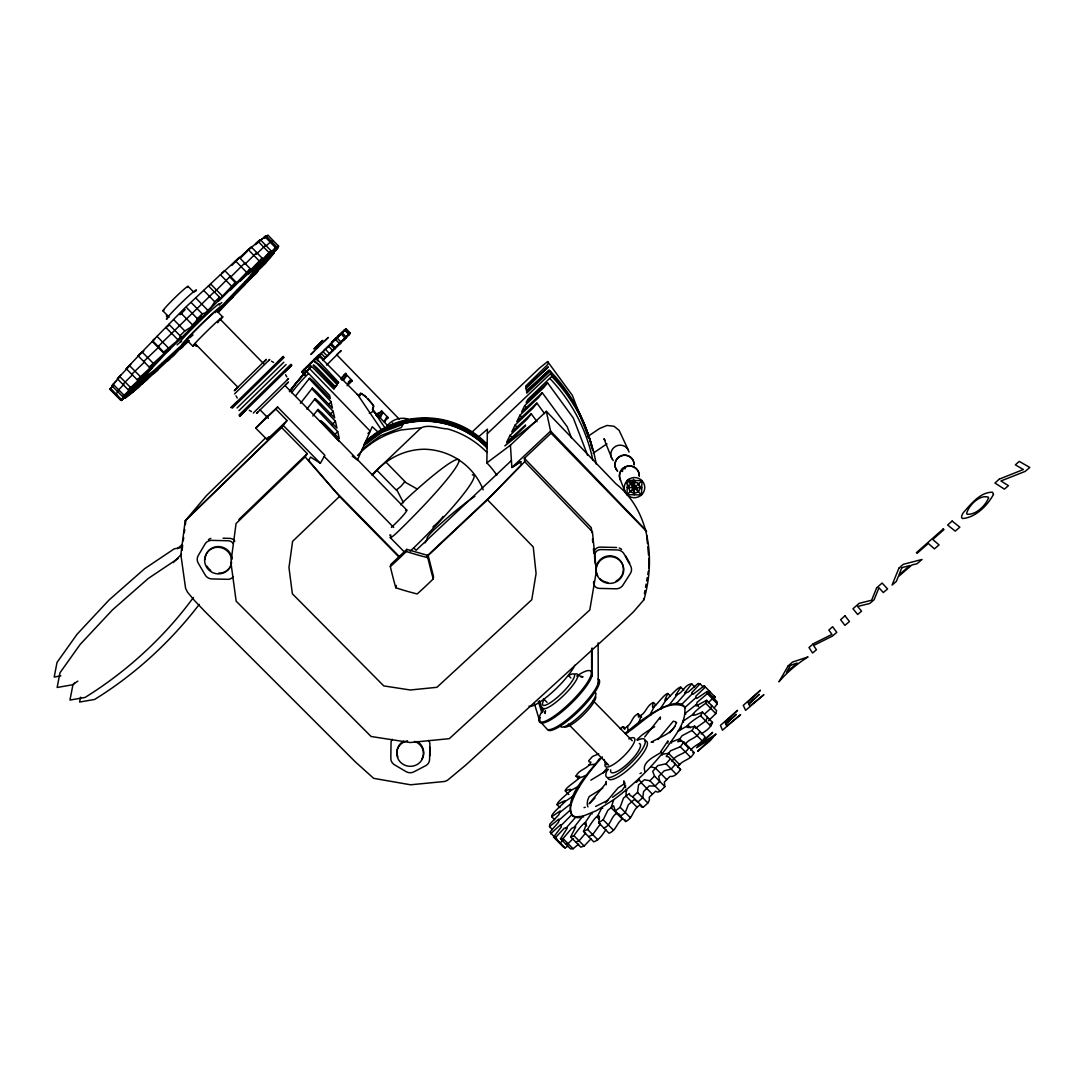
<?xml version="1.0" encoding="UTF-8"?>
<svg xmlns="http://www.w3.org/2000/svg" width="1084" height="1084" viewBox="0 0 1084 1084"><rect width="100%" height="100%" fill="white"/><g stroke="black" fill="none" stroke-linecap="round" stroke-linejoin="round"><path stroke-width="1.5" d="M560.157 842.891L560.496 843.745L549.981 832.092L558.612 822.106L558.883 819.097L549.507 826.618L552.433 829.572M496.851 475.185A91.029 89.349 10.9 0 0 486.851 462.868L487.326 433.681L550.862 373.303A168.86 166.367 10.6 0 1 592.758 450.199M487.339 433.478L487.407 429.183L477.99 437.326M429.969 755.765L430.118 747.337M641.647 717.378L638.151 713.787C632.27 716.145 632.08 722.811 627.609 726.144L628.164 731.985C643.747 721.836 664.18 698.367 684.343 706.348M239.279 257.45L221.746 273.602L224.767 270.607L235.784 281.921L233.697 285.864L250.214 268.697L239.279 257.45L234.32 262.355M545.144 711.145L545.076 713.489L545.55 710.941M111.124 389.684L121.3 400.484L131.53 391.175L120.609 400.118L109.985 389.386L113.292 384.644M622.528 471.54L622.555 468.613L625.36 468.667M626.958 494.616L627.487 480.347L642.026 480.673L641.471 494.941L626.958 494.616L642.026 480.673M634.221 494.778L634.75 480.51M606.159 784.775L606.295 781.415L605.509 783.895L588.991 803.854M625.468 787.648L625.563 785.385L622.175 790.304L612.514 797.323M660.251 719.288L660.386 716.998L644.655 737.012M667.785 743.15L667.961 740.833L660.752 751.632M604.276 759.437L604.533 760.792M660.251 791.334L657.46 792.119L655.644 791.198L649.221 797.282C650.603 801.848 645.942 804.721 643.056 807.309L641.335 806.903L640.549 804.978C632.568 808.081 633.625 818.176 625.658 821.509L615.319 810.995L620.129 807.241L623.476 798.109L629.303 793.529L630.048 795.412L632.677 796.754L637.541 792.431L638.544 784.965L644.397 779.721L649.885 780.751L660.251 791.334L664.885 786.659L664.329 782.106L669.898 776.469C674.736 777.133 677.852 772.865 680.562 769.586L679.695 768.312M120.785 374.969L117.397 378.844L128.278 389.833L144.321 374.739L137.234 379.834L126.259 368.736L142.451 351.704L139.064 354.387L138.183 355.877L149.226 367.083L166.543 351.379L163.738 352.124L152.627 340.837L154.809 338.777M549.507 826.618L549.791 824.125L558.788 814.802L560.184 810.967L551.715 816.753L554.615 819.68M187.627 340.932L151.191 374.237L142.952 380.349L141.679 379.021M598.246 683.177L598.124 642.88M265.729 437.76L206.339 495.74L185.174 520.821L180.865 554.629L185.594 588.436L187.654 592.365L194.835 600.915L205.215 611.796L355.498 762.038L373.668 778.339L410.524 784.789L444.521 781.483L447.258 780.453L465.659 765.155L622.46 622.284L633.476 611.85L643.937 599.737C655.427 559.805 650.183 510.998 615.915 483.789L546.35 411.324L510.428 445.199L486.851 462.868M182.071 550.401L182.681 545.591M183.291 540.767L183.697 537.556M184.321 532.745L184.727 529.52M185.337 524.71L185.947 519.886L283.236 425.429L320.363 463.302L324.861 455.266L277.572 407.001L267.138 416.784M591.728 676.511L592.054 647.975M433.221 578.937L433.532 576.661L428.166 555.523L406.785 549.371L390.863 564.385L390.308 566.593L392.096 573.842A67.073 6.504 76.6 0 0 395.782 587.785L402.882 590.021A66.991 14.539 16.3 0 0 417.191 593.951L422.503 589.127A67.059 8.713 -44.5 0 0 433.221 578.937L431.391 572.027A67.194 5.217 76.6 0 1 427.814 557.691L428.166 555.523M637.04 739.545L641.701 735.277A61.246 16.87 -44.4 0 1 654.655 726.754M605.97 829.612C602.636 834.274 599.601 839.883 593.761 841.861L583.531 831.509C591.85 812.092 577.582 829.897 573.978 835.737L570.631 836.889L580.78 847.132L584.14 846.021L591.065 838.759M602.379 756.903C591.471 768.99 581.119 781.889 574.005 796.618C571.553 802.58 567.04 812.526 574.208 816.916M644.397 593.775L644.953 590.55M645.522 587.338L646.078 584.113M646.647 580.902L647.216 577.677M647.771 574.466L648.34 571.241M648.909 568.016L648.855 558.274M80.582 697.188L79.62 702.053L94.633 699.437C134.89 674.6 170.527 641.863 199.28 604.384M390.308 566.593A67.194 7.439 -44.4 0 0 400.944 556.715L406.324 551.512L406.785 549.371M395.782 587.785L396.297 585.468M676.226 722.865C673.367 733.57 659.546 737.12 651.145 742.242L653.408 742.188M701.118 733.909C705.765 731.131 710.752 727.838 712.527 722.445L702.432 712.039C682.392 721.402 699.234 707.486 705.792 703.299L706.605 700.305L716.592 710.616L715.819 713.638L708.475 720.724M711.592 705.467L710.806 708.475L705.413 713.272M404.874 552.488L390.281 537.61L390.796 535.659A26.626 2.737 -44.5 0 0 389.644 535.157M120.31 376.256L111.923 385.809L122.682 396.663L132.614 388.451L120.609 400.118M115.297 394.752L118.59 391.053M235.784 281.921L220.16 298.628L219.524 297.219L214.781 301.758L211.19 307.138L205.31 312.856L202.247 313.845L197.356 318.615L195.947 321.921L190.188 327.639L184.808 330.959L180.052 335.688L180.12 337.138L180.92 336.799L175.567 342.219L163.738 352.124M702.974 686.809L700.074 683.801L691.727 692.73L693.123 694.221L704.234 685.806L705.399 687.053L695.901 696.104L695.928 697.649L684.763 707.635C686.47 723.096 674.465 736.158 666.457 748.217C651.321 767.635 633.544 785.019 613.734 799.667L611.119 807.688L607.867 810.276L603.192 819.761L598.666 822.756L608.964 833.203C616.037 830.927 616.742 822.648 622.324 819.084L611.119 807.688L613.625 805.805L615.319 810.995M655.834 704.925L653.489 702.527C647.297 704.79 646.24 711.836 641.308 715.183L639.072 722.052L625.17 733.312M570.631 836.889L575.726 826.875L571.742 828.244L563.043 838.582L560.523 838.731L567.352 828L564.344 828.176L555.171 837.878L553.572 837.078L561.417 826.78L560.523 824.775L550.631 833.799M653.489 702.527C648.503 717.351 663.828 692.988 667.92 693.53L670.278 695.955M551.715 816.753C550.293 812.566 578.585 792.675 557.095 804.68L559.954 807.58M387.882 426.906L388.18 426.134L373.682 411.243L369.319 413.329M250.214 268.697L246.054 274.577L262.125 258.155L251.298 247.003L244.347 253.724M384.292 421.581L388.072 417.543L381.636 410.931L377.584 414.359L378.357 413.397M384.441 422.299L386.595 416.988L387.801 418.221M380.321 418.045L382.557 412.828L381.636 410.931M359.319 396.459L320.688 357.639L319.306 357.083L317.653 359.007L318.235 360.511L338.574 382.3L337.815 383.424L319.875 364.996L315.823 362.273L337.043 384.549L335.484 386.839L317.273 368.14L313.601 364.861L313.154 365.389L334.699 387.991L333.899 389.17L313.249 367.977L311.271 366.392L309.428 368.506L370.24 431.202L357.422 460.036L352.205 456.12M370.335 430.998L372.219 426.744L379.264 433.139M690.738 750.264C694.288 744.6 702.703 743.773 704.952 736.659L694.763 726.172C676.43 731.673 695.467 718.462 700.63 715.765L702.432 712.039M707.486 717.242L705.698 720.982L695.603 728.245M471.581 432.557L539.751 367.869L547.65 361.568L548.192 363.533L547.284 365.01L525.726 386.067L525.889 387.205L548.396 366.853L526.065 388.357L526.418 390.701L549.263 370.05L526.594 391.88L526.77 393.086L550.265 371.121L551.715 376.419L527.718 399.481L526.201 402.557L547.528 382.788L543.789 387.557L524.67 405.66L521.567 411.974L542.298 392.774L538.477 397.692L519.981 415.186L516.756 421.717L536.892 403.14L532.976 408.167L515.117 425.05L511.77 431.825L531.282 413.858L527.271 419.034L510.076 435.28L506.607 442.299L525.455 424.982L525.564 425.836L504.846 445.876L535.239 421.798M654.533 706.009L650.224 714.329L639.072 722.052L639.75 722.743M152.627 340.837L184.592 308.222L224.767 270.607M557.095 804.68C556.593 800.507 581.891 784.233 565.306 790.941L568.856 794.545M679.438 730.575L681.47 726.768M263.846 238.033L267.911 235.12L278.615 246.136L268.778 257.409L277.951 247.816L266.108 261.217L274.171 252.884L269.428 258.805L260.675 267.64L265.485 263.317L267.301 260.824L252.802 276.379L256.529 273.114L257.735 271.257L218.345 312.3M131.272 391.202L142.383 380.376L149.091 371.311L165.093 354.089L206.61 312.639L207.884 310.363L195.838 298.046M262.125 258.155L256.176 265.661L271.014 250.743L260.309 239.7L249.09 249.496M583.531 831.509L587.555 829.395C589.967 824.639 602.541 805.656 598.666 822.756M266.827 439.359L255.729 428.085L267.721 415.7M229.537 277.531L230.282 276.257L214.158 292.477M546.35 411.324L551.051 433.207L524.358 458.315L524.724 461.689L592.433 531.837L596.376 571.187L589.791 609.967L449.291 738.665L410.077 742.526L371.094 736.497L236.149 601.159L230.906 562.393L236.055 523.558L305.132 456.92L307.192 453.6L281.61 427.516L287.043 420.524L275.81 409.047L277.572 407.001M677.608 767.282C681.199 759.925 690.86 760.426 694.126 752.635L683.868 742.079L680.955 741.063L677.812 741.754L682.08 735.697L692.026 730.467L694.763 726.172M347.124 385.701L352.151 380.592L345.688 373.953L341.758 377.53M699.857 731.415C697.649 738.624 688.421 738.434 685.183 744.559M347.693 384.508L350.579 379.942L351.785 381.189M667.92 693.53C657.839 712.716 676.633 686.186 680.847 687.215L683.706 690.156M290.959 364.251L238.995 415.091M271.014 250.743L263.358 259.835L276.555 246.718L265.987 235.797L255.499 244.672M666.741 698.977L660.495 708.448L650.224 714.329L650.915 715.034M590.143 803L594.994 797.973M343.533 380.24L346.514 375.755L345.688 373.953M565.306 790.941C564.574 787.092 586.674 775.507 577.42 776.279L575.997 776.103C579.181 769.139 587.948 769.139 590.997 762.201L589.168 761.862L588.707 760.751L592.542 756.456L598.72 753.868M713.38 699.885L715.196 697.175L714.004 695.901M290.471 390.511A168.996 166.489 10.6 0 1 309.292 368.668L306.813 371.541L329.617 395.443L330.308 398.546L313.764 381.568L309.712 378.018L309.17 378.668L331.013 401.676L332.449 408.058L316.514 391.717L312.382 388.113L311.84 388.817L333.167 411.297L334.658 417.909L319.346 402.232L315.159 398.587L314.617 399.332L335.403 421.283L336.948 428.126L322.3 413.139L318.032 409.44L317.49 410.226L337.72 431.622L339.319 438.735L325.349 424.44L321.013 420.7L320.471 421.541L338.994 441.202M396.568 489.467L403.505 502.719M340.823 342.625L350.389 333.018L336.65 346.094L338.127 344.522M276.555 246.718L267.707 256.8L278.615 246.136M222.22 305.485L248.548 277.883L257.26 266.921L257.45 268.764L249.279 278.629L217.491 311.731L220.621 309.496M346.026 337.395L349.265 333.953L348.181 335.037M74.755 682.69L72.831 685.373L69.959 700.074L85.094 697.432C126.977 671.389 164.28 637.202 193.467 597.433M126.259 368.736L131.15 363.709M253.317 413.045L288.507 378.628L287.382 379.657M326.433 357.043L334.563 348.953M128.278 389.833L136.99 382.977L122.682 396.663M336.785 346.352L330.363 352.828M585.536 833.162L579.059 840.886L575.712 842.011M117.302 391.229L123.861 384.427M680.562 769.586L668.462 756.808L666.186 756.456L670.535 750.806L680.318 746.74L683.868 742.079M689.004 747.364C685.603 755.06 675.413 753.814 672.012 761.551M343.913 330.634L345.01 329.563L341.433 333.262L346.108 328.615L336.27 338.032M208.819 286.339L210.635 283.981L222.64 296.271L206.61 312.639M714.18 707.879L717.283 703.855L717.052 701.66L707.174 691.457L696.782 698.448L695.928 697.649M574.059 827.377L582.691 816.266L596.552 810.615L613.734 799.667M694.627 686.863L691.741 683.896C685.034 684.139 683.096 692.622 677.432 694.424L669.451 704.681L660.495 708.448L661.186 709.153M332.178 342.558L340.823 333.926M295.783 395.701L309.17 378.668M300.444 403.289L312.382 388.113M306.853 409.129L315.159 398.587M336.568 384.847L338.574 382.3M335.024 387.123L337.043 384.549M312.815 416.039L318.032 409.44M328.94 404.305L331.013 401.676M138.183 355.877L154.511 339.156M111.923 385.809L115.974 381.202M117.397 378.844L129.646 365.823M109.985 389.386L112.993 385.633M680.847 687.215L675.684 695.088L677.432 694.424M171.651 354.549L172.383 355.295L167.261 361.053L174.09 355.227L183.115 345.227L182.397 344.482L153.847 370.592L141.625 379.617M286.095 364.495L238.995 410.606M316.23 362.598C311.975 362.178 316.325 357.612 313.953 360.349L316.122 362.584M669.722 732.757L674.885 726.524M304.916 368.641L304.035 369.536L319.116 354.685M605.468 802.919L618.015 787.933L624.777 783.488M658.015 739.518L673.286 721.226L675.318 721.659A61.246 16.87 -44.4 0 1 676.66 722.811M305.851 367.964L310.837 362.761M305.105 375.078L301.894 371.785L303.588 370.091M372.462 475.442C384.779 459.399 404.183 449.359 424.44 449.237A64.146 63.048 10.8 0 1 483.207 489.832M122.844 384.346L132.546 374.712M325.132 349.292L331.243 343.479L335.579 347.95L334.685 348.763L346.46 337.219L342.137 332.761L339.482 335.024M599.601 758.488C589.601 772.987 562.989 796.415 572.325 815.642M664.885 786.659L654.533 776.076L652.69 771.388L657.798 765.602L666.037 763.786L670.237 759.003M566.133 827.973L575.983 816.862L582.691 816.266L583.409 816.997M700.074 683.801L698.028 683.489L688.11 692.12L686.131 692.608L676.714 703.231L669.451 704.681L670.142 705.386M708.489 694.153L710.291 692.12L709.112 690.86M218.114 300.092L218.9 300.891L236.258 283.561L230.296 277.436L244.754 263.073M189.321 340.606L179.971 349.116M339.78 343.899L335.39 339.373L336.988 337.896L341.325 342.368L336.514 347.016M149.226 367.083L154.429 363.858L137.234 379.834M344.116 330.661L345.254 329.577L349.549 334.007L343.574 339.942L346.46 337.219M131.747 374.292L144.673 361.866M231.773 265.512L238.006 259.13M324.306 358.939L322.761 360.484M173.291 562.569L181.435 554.29M256.041 243.29L260.309 239.7M691.741 683.896L684.736 692.798L686.131 692.608M144.85 381.568L155.798 371.541L162.749 364.116L162.004 363.37M230.269 290.282L248.087 272.816M345.254 329.577L339.685 335.186M326.921 356.392L323.791 359.495L319.441 355.037L319.97 354.482L307.978 365.891M238.887 258.277L251.298 247.003M244.794 264.361L256.718 252.572M240.662 257.911L247.166 251.407M143.711 361.473L158.278 347.585M261.054 239.943L262.369 238.561M121.3 400.484L134.226 389.752L125.134 398.126L130.866 393.844L139.7 385.538L132.072 392.625L138.44 387.611L154.592 371.338L153.847 370.592M257.599 264.523L240.187 281.271M257.938 411.839L256.542 413.356L288.493 382.029L285.444 384.874M314.983 358.723L314.184 359.427M268.697 360.538L269.767 359.441L234.537 393.926M320.512 354.007L324.36 350.254M332.409 341.731L342.991 331.487M256.041 254.428L265.661 245.228M283.845 362.192L237.044 407.977M310.227 368.357L308.059 366.135L310.295 363.885L306.704 367.368M427.069 556.553L487.475 499.805L524.724 461.689M649.885 780.751L654.533 776.076M330.227 344.482L334.712 348.913M138.508 386.514L148.291 376.622L147.546 375.863M244.916 275.634L247.409 273.493L248.182 274.293L253.941 269.618L264.388 259.035M313.953 360.349L315.132 359.17M342.137 332.761L341.026 333.872L345.349 338.33M573.165 838.528L568.084 843.664L565.55 843.813M578.666 844.07L573.111 848.745L570.563 848.88L560.523 838.731M339.062 344.4L341.257 342.273M263.426 362.354L266.352 359.373L234.307 390.701L238.101 387.137M328.696 354.712L327.368 356.135L323.005 351.65M561.024 825.547L571.607 814.924L576.702 817.58L579.777 817.607M692.405 693.665L681.904 704.207L676.714 703.231L677.405 703.95M164.348 309.604L162.912 310.837A17.629 1.098 -44.4 0 1 177.613 295.105A17.629 1.098 -44.4 0 1 187.573 287.395M306 372.354L303.832 370.145L307.206 366.785L301.826 371.961L305.051 375.267M334.482 339.739L335.891 338.33M314.875 359.576L318.425 356.026M332.368 342.002L330.213 344.278L339.102 335.742M708.272 702.784L712.324 698.733L712.107 696.565M318.642 355.322L315.119 358.926L320.837 353.492M133.481 390.281L144.145 379.698L143.386 378.926M268.222 256.502L253.941 269.618M245.648 410.28L239.55 416.405L291.853 365.186L284.509 372.246M309.577 364.549L311.271 362.869M340.512 342.409L343.818 339.211M179.971 314.767L185.201 309.631M314.374 350.931L310.864 354.454L328.303 337.409L323.886 341.623M306.094 367.652L307.111 366.582M308.059 366.135L313.113 361.175M337.72 336.65L339.563 334.82M335.444 339.428L336.257 338.628L334.753 339.956M278.371 361.257L283.29 356.392L230.919 407.625L237.139 401.608M306.081 367.964L308.805 365.186M331.243 343.479L323.682 350.715M335.579 347.95L323.371 359.617M317.748 345.213L313.967 348.967L322.734 340.376L318.967 344.129M331.867 342.205L335.783 338.316M316.935 348.425L318.33 347.043M326.501 348.154L329.482 345.308M265.81 246.163L271.271 241.258M313.222 360.471L309.712 363.967M304.225 369.454L301.894 371.92M322.585 351.934L325.43 349.197L329.577 353.791M269.022 256.962L258.019 267.694L256.488 266.623M339.563 335.051L342.151 332.449M319.441 355.037L322.233 352.124M600.401 823.962L592.691 834.585L588.653 836.685M201.624 315.905L193.223 324.116L194.009 324.929L192.735 325.119L180.676 312.815L182.044 312.72M308.872 364.901L301.894 371.785M318.425 355.322L314.062 359.644L315.2 358.56M275.81 409.047L255.729 428.085M281.61 427.516L185.174 520.821M343.533 375.389L345.837 373.153M340.647 379.034L345.308 374.522M341.853 380.281L346.514 375.755M348.249 382.205L350.579 379.942M337.937 336.758L339.834 334.915M219.103 305.078L221.786 302.49M342.232 341.189L344.143 339.36M238.859 519.548L307.192 453.6M376.69 416.08L381.351 411.595M377.882 417.313L382.557 412.828M132.085 389.17L143.156 378.587L142.383 377.815M266.84 260.309L256.271 270.417L255.526 269.645M348.411 335.091L349.549 334.007M305.132 456.92L339.509 496.458L292.612 541.309L288.967 567.542L292.382 593.815L383.763 685.901L410.267 689.993L436.92 687.31L531.783 599.737L536.079 573.517L533.26 546.986L487.475 499.805M271.122 242.491L273.398 240.743M346.419 336.853L341.975 341.04M371.866 474.846L421.134 427.787C429.494 424.061 439.074 428.654 447.746 428.952A87.967 86.449 10.8 0 1 487.028 452.516M182.397 344.482L186.909 340.186M337.11 354.346L338.249 353.262M326.528 365.145L341.175 350.62L339.238 352.327M352.151 380.592L348.56 383.939M324.848 358.465L325.512 357.937L321.149 353.465M511.418 460.537L416.107 550.279L413.749 547.881M427.15 555.889L491.919 495.022L521.119 465.077L520.794 461.662L511.865 467.489L510.428 445.199M135.961 384.183L146.489 374.332L145.717 373.546M261.854 266.298L252.152 275.39L251.42 274.631M232.206 408.194L284.198 357.327M303.832 370.145L304.699 369.332L306.853 371.555M388.072 417.543L384.413 420.795M636.322 782.363L638.408 780.453M142.803 376.392L152.288 367.733L151.503 366.948M254.347 274.631L245.892 282.341L245.16 281.596M155.798 371.541L157.844 369.739L153.643 373.628L169.7 358.831L167.315 360.986M563.287 840.1L560.157 842.918L558.531 842.092M558.87 820.317L569.71 810.615L570.414 811.333M620.305 728.814L622.487 726.876L623.977 726.971L624.628 728.475L627.609 726.144M152.383 366.067L160.337 359.075L159.551 358.289M244.686 284.916L237.789 290.973L237.057 290.227M177.071 344.847L178.968 343.167M146.083 380.159L147.654 378.79L141.733 384.319L143.305 382.964M625.847 734.017L628.164 731.985M177.424 548.667L182.451 544.331M140.419 353.94L143.86 350.972M233.29 296.691L228.182 300.905L227.464 300.16M559.669 812.58L570.306 804.165L571.011 804.884M641.308 715.183L638.476 717.12L638.151 713.787M707.174 691.457L707.364 693.611L697.08 702.364L696.131 705.941L706.605 700.305M263.575 237.64L265.987 235.797M264.252 238.345L266.867 236.339M587.054 436.974L599.669 428.465L607.026 425.456L614.018 426.283L619.113 430.348L628.219 449.874M593.165 453.207L606.959 443.817M363.845 445.592L382.029 432.259L403.072 424.372L401.351 427.516L380.66 435.687L362.246 449.183M520.794 461.662L511.865 467.489L550.591 431.066L646.213 530.55M616.728 813.393C610.631 816.618 611.051 825.791 603.815 827.973M553.572 837.078L563.504 847.105L565.143 847.945L567.894 846.062M563.328 802.716L573.314 795.913L574.005 796.618M693.841 713.855L682.839 721.348L683.57 722.093M178.142 558.463L148.373 578.382L112.479 609.885L80.175 644.411L59.999 672.744L57.14 687.486L72.276 684.831L77.845 681.131M168.454 325.823L165.893 327.531L177.952 339.807L181.692 337.151L180.906 336.352M709.993 724.126L712.527 722.445M404.44 481.811L417.408 489.128M608.476 769.45L590.834 780.182M602.745 788.122L589.181 796.604L587.745 799.978A61.246 16.87 -44.4 0 0 587.948 806.903M661.375 752.133C655.549 756.293 640.671 762.011 645.129 771.957M607.785 800.358L595.617 806.442M569.615 791.171L578.544 786.225L579.235 786.93M678.042 731.104L688.164 725.494L690.386 727.77M168.847 317.3L168.088 317.666L166.326 315.864L167.085 315.498M639.98 773.542L641.457 772.878M116.029 395.159L116.787 394.861M578.206 778.461L585.766 775.521L586.444 776.212M158.982 346.243L158.183 346.487L214.456 291.637M584.019 807.607L585.306 807.282M180.378 547.732L174.239 548.829L144.714 568.626L109.105 599.94L77.059 634.248L57.032 662.405L54.2 677.053L60.839 675.888M588.761 765.087L594.655 764.22L595.333 764.911M421.134 427.787L401.216 429.955A88.603 87.059 10.8 0 0 357.571 455.443M692.866 752.702L694.126 752.635M580.834 676.904L583.07 676.836L578.639 675.644M627.216 487.488L641.755 487.814M223.074 538.22L229.456 538.369A5.867 5.691 30 0 1 234.862 541.295M616.579 547.488L600.346 547.108A6.26 6.098 -10.8 0 0 594.059 551.797M427.814 557.691L420.619 555.794A67.249 13.347 16.3 0 1 406.324 551.512M650.712 766.686L655.508 768.136L666.728 779.613M249.266 410.294L251.434 411.581M271.461 361.175L273.615 362.462M363.221 394.698L361.189 393.695L359.116 396.825L381.189 429.481M320.363 463.302L310.607 457.082L308.588 460.443L335.484 491.513L399.197 556.417M357.259 394.346L358.872 395.443L360.593 393.018L366.297 397.218M364.915 442.828A85.907 84.498 10.8 0 1 487.028 445.456L487.136 445.565M487.068 446.323L487.014 446.256A86.137 84.728 10.8 0 0 364.563 443.627M487.095 447.76L486.987 447.638A86.557 85.121 10.8 0 0 363.953 444.996M646.606 531.512L551.051 433.207M364.427 395.335L372.219 403.953L373.519 406.378L372.422 409.373L384.739 427.502M394.237 424.684L392.435 423.045L393.451 424.413M113.102 384.197L123.888 395.091M563.043 838.582L573.111 848.745M111.53 389.549L122.031 400.159M556.851 839.043L554.886 837.051L555.564 838.772M110.161 388.736L120.839 399.495M555.171 837.878L565.143 847.945M586.715 825.94L584.506 823.704L591.485 813.122L592.203 813.854M129.294 365.403L140.297 376.541M587.555 829.395L597.812 839.775M119.538 376.324L130.446 387.354M573.978 835.737L584.14 846.021M169.51 347.923L170.283 348.723L164.28 353.682L152.261 341.474M157.017 336.352L168.128 347.652M620.129 807.241L630.481 817.77M575.997 776.103L578.341 778.488M602.718 808.257L601.986 807.512L597.04 817.051L599.276 819.314M141.977 351.866L153.047 363.099M603.192 819.761L613.503 830.222M324.197 456.472L393.709 527.434M652.338 794.098L641.091 782.621L638.706 778.746M173.67 319.604L184.808 330.959M637.541 792.431L647.907 803M162.912 310.837L168.833 316.88M194.917 343.452L237.586 386.947M260.106 409.901L268.398 418.356M543.518 698.746L547.068 702.364M568.368 724.085L608.625 765.101M186.746 339.983L192.776 346.135M339.509 496.458L399.075 557.149M626.918 790.67L626.186 789.924L626.037 796.035L637.284 807.472M168.914 324.346L180.052 335.688M632.677 796.754L643.056 807.309M203.67 290.404L214.781 301.758M666.037 763.786L676.375 774.369M376.92 470.293L396.283 490.117L400.877 486.35L404.982 481.608L385.647 461.798M216.705 310.783L222.721 316.935M622.487 726.876L624.818 729.261M188.155 286.447L194.05 292.49M220.038 319.062L263.724 363.763M284.984 385.511L406.622 509.927M568.544 675.576L570.902 677.988M593.314 700.914L632.243 740.724M191.123 302.477L202.247 313.845M186.231 307.246L197.356 318.615M315.756 358.723L317.924 360.958M688.516 747.987L679.627 738.854L670.847 742.269L671.579 743.028M309.414 364.834L311.582 367.069M220.364 274.672L231.407 286.013M680.318 746.74L690.603 757.296M302.219 371.433L305.417 374.725M302.111 371.731L305.336 375.037M679.749 764.762L668.557 753.299L661.606 754.329L662.338 755.074M208.44 285.864L219.524 297.219M248.236 249.605L259.09 260.797M700.63 715.765L710.752 726.199M682.608 704.925L681.904 704.207L685.467 708.367L684.763 707.635M328.56 346.216L332.91 350.688M336.853 354.915L399.224 419.115M685.82 714.153L685.102 713.408L696.443 704.451L698.611 706.687M235.458 260.865L246.42 272.138M692.026 730.467L702.242 740.968M704.234 685.806L715.196 697.175M264.753 236.529L275.363 247.491M707.364 693.611L717.283 703.855M346.013 328.682L350.322 333.1M344.685 330.173L348.98 334.604M258.127 241.407L268.859 252.477M705.792 703.299L715.819 713.638M524.358 458.315L591.322 527.705L591.81 532.569M627.5 480.334A10.298 10.068 -18.8 0 1 644.506 485.253A10.298 10.068 -18.8 0 1 631.457 497.312A10.298 10.068 -18.8 0 1 627.5 480.334L641.471 494.941M368.045 398.695L373.668 405.809L373.072 410.037L375.755 413.356M674.085 762.567L675.4 764.288L671.199 769.084L664.289 770.738L658.72 776.374L659.709 781.374L655.075 786.036L649.208 785.927L643.598 791.55L642.717 797.716L637.866 802.038L634.235 799.531L628.395 804.707L625.305 812.512L620.495 816.252L619.492 814.219M531.282 413.858L537.068 421.744M524.67 405.66L526.675 408.383M542.298 392.774L567.244 426.811L571.444 437.76M526.065 388.357L528.016 391.026M536.892 403.14L544.588 413.627M547.65 361.568L572.393 395.443L587.298 434.372M605.265 440.483L603.951 438.695L611.904 458.627M547.528 382.788L573.314 418.017L587.636 455.361M539.697 720.982L547.271 729.396A35.921 8.306 -44.4 0 0 577.298 710.684A35.921 8.306 -44.4 0 0 598.639 679.871M235.987 395.85L237.233 398.045M285.593 374.712L286.826 376.893M624.872 782.933L623.747 780.9L625.089 787.201M625.698 555.943L629.736 563.328M625.116 819.938L625.658 821.509M638.056 483.342L640.048 487.773M633.408 479.277L634.696 482.177M636.308 487.109L638.273 491.594M632.636 481.391L634.56 485.795M633.842 484.534L635.766 488.979M631.308 481.892L633.205 486.309A1.883 1.843 -18.8 0 0 633.937 489.426A1.883 1.843 -18.8 0 0 636.322 487.204A1.883 1.843 -18.8 0 0 633.205 486.309M631.349 484.656L632.609 487.61M628.828 479.318L630.698 483.694A5.583 5.447 -18.8 0 0 632.839 492.881A5.583 5.447 -18.8 0 0 639.912 486.35A5.583 5.447 -18.8 0 0 630.698 483.694M632.365 488.599L634.276 493.112M627.08 483.098L628.923 487.529M625.4 492.488L620.631 480.51A9.932 9.715 -19.6 0 1 627.175 466.364A9.932 9.715 -19.6 0 1 639.289 476.052M643.544 598.598L643.937 599.737M539.453 700.671L543.016 711.809M538.301 701.443L541.878 712.703M534.263 703.272L539.195 719.383M595.333 564.195L594.547 556.349A6.301 6.138 -10.7 0 1 601.024 549.561L617.365 549.954A7.954 7.737 -11.9 0 1 624.099 553.992L630.603 565.875A7.94 7.724 -11.7 0 1 630.305 573.612L622.948 585.116A7.94 7.71 -10.4 0 1 615.942 588.802L599.669 588.409A5.948 5.772 -9 0 1 593.693 581.363M592.46 539.06L592.785 542.298M593.436 548.789L593.924 553.653M646.674 535.442L647.446 543.599M647.758 546.864L648.544 555.022M605.861 783.149L605.902 784.017M591.607 649.275L591.661 672.798M617.555 471.161A9.58 9.377 -20.4 0 1 621.227 455.89A9.58 9.377 -20.4 0 1 634.113 464.873M620.549 480.32A9.932 9.702 -19.6 0 1 627.094 466.188A9.932 9.702 -19.6 0 1 639.208 475.862M613.3 460.537A9.255 9.079 -21.3 0 1 615.726 446.269A9.255 9.079 -21.3 0 1 629.059 452.096M617.487 470.984A9.58 9.377 -20.5 0 1 621.146 455.727A9.58 9.377 -20.5 0 1 634.032 464.697M375.972 415.24A12.994 0.691 -44.3 0 1 378.004 413.126M592.162 673.218A35.948 8.13 -44.4 0 1 563.87 710.156A35.948 8.13 -44.4 0 1 540.306 717.459M364.427 444.318A86.286 84.864 10.8 0 1 487.041 446.906L487.001 446.838A86.314 84.891 10.8 0 0 364.305 444.196M365.62 441.594A85.501 84.118 10.7 0 1 487.163 444.196M365.267 442.38A85.731 84.335 10.7 0 1 487.15 444.996M364.061 445.131A86.53 85.094 10.8 0 1 487.028 447.719M365.037 442.963A85.88 84.471 10.7 0 1 487.068 445.524M443.099 516.404A10.108 1.165 -44.3 0 1 442.733 516.933M442.272 517.556A10.108 1.165 -44.3 0 1 441.703 518.26M441.391 518.626A10.108 1.165 -44.3 0 1 440.7 519.426M440.321 519.832A10.108 1.165 -44.3 0 1 438.681 521.58M438.248 522.027A10.108 1.165 -44.3 0 1 436.432 523.816M435.971 524.25A10.108 1.165 -44.3 0 1 434.156 525.903M433.722 526.282A10.108 1.165 -44.3 0 1 432.882 527M603.016 773.028A61.246 16.87 -44.4 0 1 606.647 768.529M639.262 743.502A20.271 5.474 -44.4 0 1 627.731 763.637A20.271 5.474 -44.4 0 1 610.712 769.816M628.801 738.895A20.284 5.393 -44.4 0 1 633.029 744.708A20.284 5.393 -44.4 0 1 614.52 763.8A20.284 5.393 -44.4 0 1 605.36 763.082M644.763 740.779A26.802 7.29 -44.4 0 1 633.544 764.654A26.802 7.29 -44.4 0 1 607.907 777.784M637.256 740.345A26.802 7.249 -44.4 0 1 642.297 749.261A26.802 7.249 -44.4 0 1 616.037 774.884A26.802 7.249 -44.4 0 1 607.704 769.179M474.887 496.323A89.403 10.908 -44.4 0 0 435.267 528.626A9.607 1.125 -44.3 0 0 427.272 537.542L426.974 539.344A24.729 2.9 -44.5 0 1 424.996 542.894M576.756 676.064A35.948 8.103 -44.4 0 1 587.867 681.66A35.948 8.103 -44.4 0 1 550.618 718.448A35.948 8.103 -44.4 0 1 544.005 708.408M594.899 692.283A24.309 5.718 -44.4 0 1 581.458 714.329A24.309 5.718 -44.4 0 1 560.279 725.67M595.726 696.673A21.951 5.19 -44.4 0 1 582.745 715.535A21.951 5.19 -44.4 0 1 564.371 726.903M598.097 679.085A35.921 8.32 -44.4 0 1 581.512 708.272A35.921 8.32 -44.4 0 1 548.138 730.277M574.994 674.058A24.336 5.406 -44.4 0 1 565.55 693.57A24.336 5.406 -44.4 0 1 542.366 707.418M569.222 675.183A21.992 4.851 -44.4 0 1 571.322 682.283A21.992 4.851 -44.4 0 1 549.886 702.96A21.992 4.851 -44.4 0 1 544.303 699.221M405.565 510.361A17.344 1.721 -44.4 0 1 404.129 514.317A17.344 1.721 -44.4 0 1 391.378 527.38M167.207 318.926A20.975 1.22 -44.4 0 1 181.163 303.1A20.975 1.22 -44.4 0 1 195.676 291.217M188.101 339.184A20.948 0.894 -44.4 0 1 201.732 324.102A20.948 0.894 -44.4 0 1 215.35 312.612M192.993 334.915A20.948 0.894 -44.4 0 1 189.673 337.869M195.676 343.98A20.935 0.799 -44.4 0 1 197.762 340.444A20.935 0.799 -44.4 0 1 217.857 320.837A20.935 0.799 -44.4 0 1 219.74 320.498M218.751 321.569A20.935 0.799 -44.4 0 1 217.64 322.734M180.229 342.354A27.696 1.233 -44.4 0 1 198.494 322.449A27.696 1.233 -44.4 0 1 219.212 304.184M181.556 341.392A27.696 1.233 -44.4 0 1 180.798 341.975M187.139 340.715A27.683 1.192 -44.4 0 1 187.437 338.14A27.683 1.192 -44.4 0 1 214.524 311.623A27.683 1.192 -44.4 0 1 217.599 310.878M410.118 551.133A10.434 1.206 -44.4 0 0 414.007 547.596A89.511 9.919 -44.4 0 0 472.299 474.833M390.281 537.61A10.447 1.084 -44.4 0 0 398.207 531.458A89.606 8.929 -44.4 0 0 458.884 461.554A89.606 8.929 -44.4 0 0 406.337 499.006A9.634 0.921 -44.3 0 0 400.606 504.792M411.351 418.98A15.027 1.016 -44.3 0 1 411.039 420.023M386.907 426.229A19.634 19.431 19.2 0 1 408.167 419.047M290.715 390.741A167.18 164.768 10.5 0 1 311.271 366.392M550.265 371.121A167.18 164.768 10.5 0 1 591.742 447.258M289.645 391.717A168.86 166.367 10.6 0 1 309.428 368.506M392.313 739.315A5.799 5.569 10.5 0 0 391.039 743.096L390.823 758.339A7.724 7.398 10.2 0 0 394.576 764.857L406.134 771.645A7.71 7.385 9.4 0 0 413.844 771.862L425.619 765.738A7.724 7.398 8.7 0 0 429.589 759.437L429.874 744.18A6.138 5.894 8.6 0 0 428.573 740.44M414.508 741.375A13.401 12.845 9.5 0 1 420.565 761.7A13.401 12.845 9.5 0 1 398.695 759.965A13.401 12.845 9.5 0 1 407.584 740.819M397.896 756.998A13.374 12.832 9.5 0 1 403.804 741.09M417.177 741.47A13.374 12.832 9.5 0 1 421.771 759.152M619.262 548.016A7.9 7.696 -12 0 1 621.579 549.412M595.997 568.91A13.753 13.374 -10.6 0 1 613.056 556.214A13.753 13.374 -10.6 0 1 622.053 575.021M621.362 576.214A13.753 13.374 -10.6 0 1 616.159 580.983M607.839 582.501A13.753 13.374 -10.6 0 1 600.197 578.964M597.596 575.645A13.753 13.374 -10.6 0 1 596.186 571.688M208.507 539.669A7.818 7.574 30.9 0 1 210.838 538.396M233.25 543.68A5.908 5.732 30 0 0 227.816 540.753L211.746 540.374A7.873 7.629 30.9 0 0 205.012 544.06L198.25 555.523A7.859 7.602 30.5 0 0 198.277 563.192L205.147 574.94A7.845 7.588 29.4 0 0 211.895 578.924L227.897 579.317A6.219 6.03 28.3 0 0 233.155 576.553M231.597 562.284A13.631 13.198 29.7 0 1 211.001 571.688A13.631 13.198 29.7 0 1 210.96 549.114A13.631 13.198 29.7 0 1 231.597 559.561M230.35 566.769A13.604 13.184 29.7 0 1 225.418 571.498M224.185 572.095A13.604 13.184 29.7 0 1 218.683 573.111M210.77 570.414A13.604 13.184 29.7 0 1 206.976 566.2M205.133 559.534A13.604 13.184 29.7 0 1 217.911 546.553A13.604 13.184 29.7 0 1 232.071 558.816M289.36 391.459A171.272 168.657 10.6 0 1 306.813 371.541M551.715 376.419A171.272 168.657 10.6 0 1 596.2 464.06M550.902 373.465A168.996 166.489 10.6 0 1 592.84 450.429M291.61 392.76A168.901 166.326 10.6 0 1 308.398 373.682M549.886 378.506A168.901 166.326 10.6 0 1 592.88 460.293M367.923 433.519A82.384 81.165 10.6 0 1 370.24 431.202M329.753 414.738A131.001 128.861 10.7 0 1 333.167 411.297M519.981 415.186A131.001 128.861 10.7 0 1 522.203 417.557M331.961 424.738A126.069 123.928 10.8 0 1 335.403 421.283M515.117 425.05A126.069 123.928 10.8 0 1 517.366 427.448M334.251 435.118A120.961 118.82 10.9 0 1 337.72 431.622M510.076 435.28A120.961 118.82 10.9 0 1 512.339 437.692M574.75 665.264A32.683 7.06 -44.4 0 1 551.837 692.649A32.683 7.06 -44.4 0 1 529.019 706.131M287.043 420.524A33.347 0.759 -44.4 0 1 268.791 436.893M715.86 734.139L709.979 740.9L697.662 751.307L711.456 738.082L696.592 747.743L701.592 741.862L712.594 732.35L700.671 744.058L715.86 734.139M988.554 498.139C985.112 505.93 976.101 514.859 967.185 514.29L966.589 513.572C968.54 505.537 979.746 494.209 988.31 497.177L988.554 498.139M993.472 494.439C987.538 505.564 975.275 517.813 962.335 518.518L961.684 517.61A16.45 4.742 -39.8 0 1 963.351 512.637C970.885 504.141 980.315 491.946 992.524 492.217L993.472 494.439M901.793 567.704L898.934 574.994L909.828 565.563L901.793 567.704M876.631 587.88L871.631 600.224L859.111 603.354L852.986 608.761L857.647 614.492L861.536 611.173L857.647 606.471L869.747 603.476L874.124 599.723L878.961 587.772L883.311 592.555L887.566 588.924L882.105 583.043L876.631 587.88M898.893 568.206L892.064 585.075L896.305 581.458L898.229 576.756L911.793 565.049L917.064 563.721L922.037 559.466L903.297 564.303L898.893 568.206M790.534 665.305L786.605 672.202L797.228 663.015L790.534 665.305M788.176 665.874L778.935 681.836C787.296 671.985 797.201 663.801 808.041 656.931L792.499 662.067L788.176 665.874M182.708 346.555L182.098 347.517L182.708 346.555M340.742 341.975L339.17 343.601L340.742 341.975M999.353 479.101L994.936 483.03L1004.407 489.128L1008.432 485.686L1000.966 480.957L1025.179 471.391L1029.8 467.461L1019.245 461.391L1015.369 464.846L1023.35 469.507L999.353 479.101M943.216 528.951L916.414 552.691L917.105 553.328L928.283 543.45L934.449 548.856L939.069 544.913L932.768 539.493L943.988 529.588L943.216 528.951M952.104 521.065L947.619 525.035L955.221 531.119L959.855 527.163L952.104 521.065M844.992 615.82L840.588 619.696L844.937 625.373L849.449 621.511L844.992 615.82M813.285 643.774L808.989 647.554L812.594 653.029L816.428 649.75L813.569 645.495L832.376 636.118L836.767 632.365L832.607 626.742L828.84 630.061L831.97 634.37L813.285 643.774M737.445 710.454L720.454 725.359L722.459 730.182L740.616 714.641L726.619 725.914L725.86 724.153L736.334 714.356L725.643 723.651L724.979 722.093L737.445 710.454M760.331 690.359L743.272 705.345L745.629 710.345L763.895 694.709L749.776 706.036L748.881 704.207L759.383 694.343L748.638 703.679L747.852 702.066L760.331 690.359M196.922 345.918L196.245 346.352L194.483 344.563L195.174 344.129L196.922 345.918M606.606 763.434L604.953 761.754L606.864 764.803L606.606 763.434M602.636 581.431A13.78 13.401 -10.6 0 0 623.693 570.347A13.78 13.401 -10.6 0 0 603.49 558.219A13.78 13.401 -10.6 0 0 602.636 581.431"/></g></svg>
